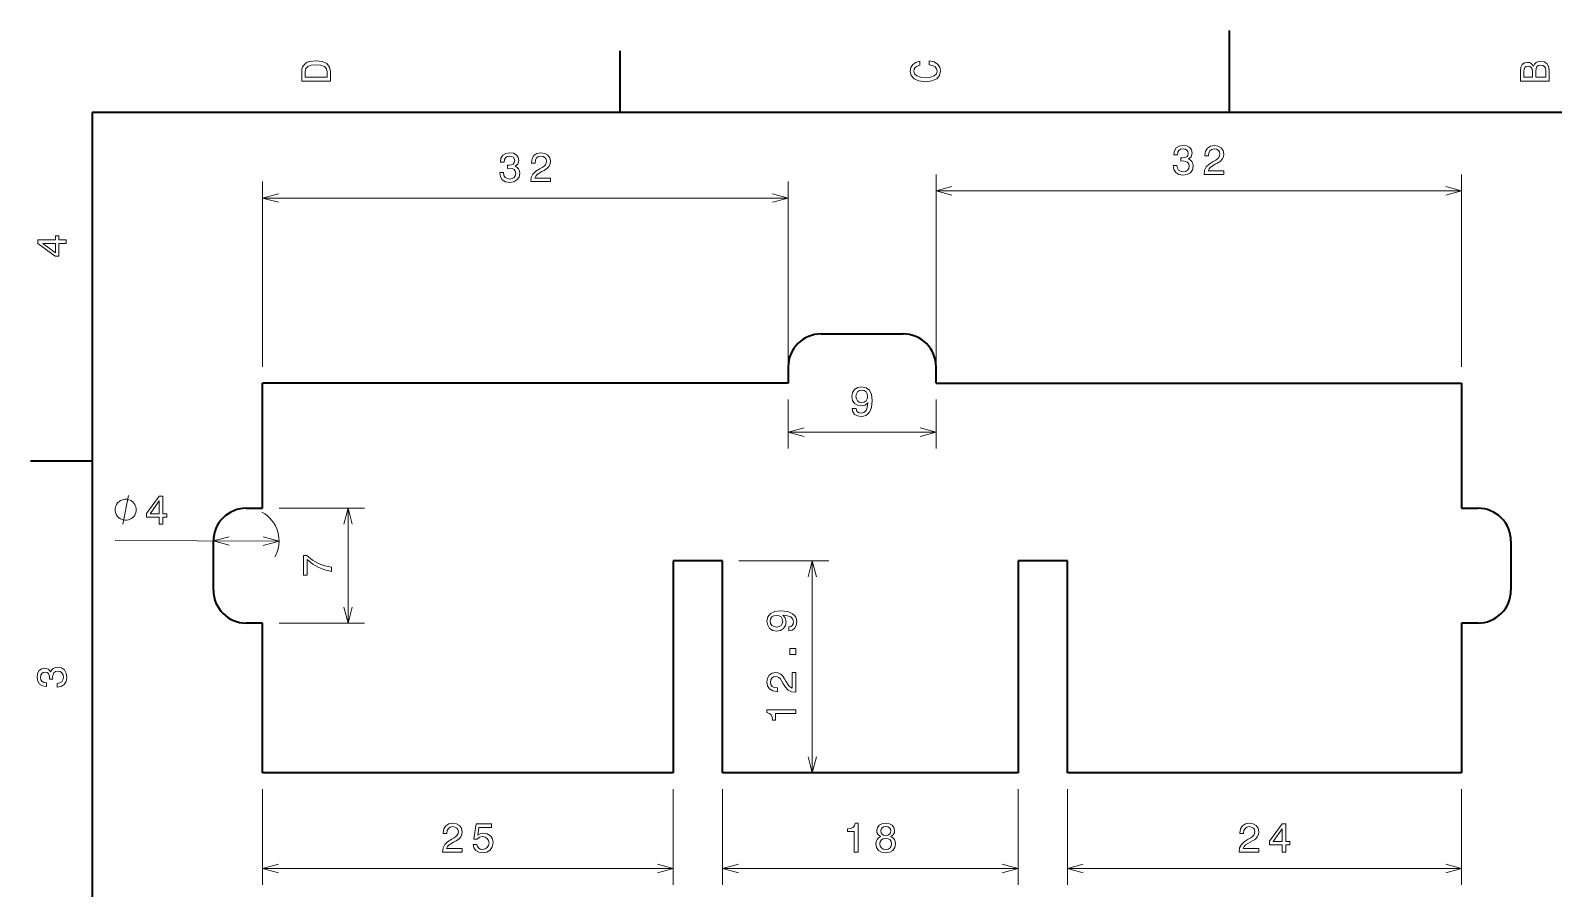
# Model space of a CAD drawing. Extents: x 0 to 297, y 0 to 210.
# Drawn here: x 2.5 to 188, y 105.4 to 210 of the extents above; entities that cross this region are included whole.
import ezdxf

# ---------------------------------------------------------------- set-up
doc = ezdxf.new("R2010")
doc.units = 0

msp = doc.modelspace()

# ---------------------------------------------------------------- linework, layer by layer
at = {"color": 7, "lineweight": 35, "ltscale": 0.25}
for p, q in [((148.5, 200), (148.5, 210)), ((98.775452, 173.018433), (108.775452, 173.018433))]:
    msp.add_line(p, q, dxfattribs=at)
at = {"color": 7, "lineweight": 35, "ltscale": 0.1875}
for p, q in [((74.300003, 200), (74.300003, 207.5)), ((10, 157.5), (2.5, 157.5))]:
    msp.add_line(p, q, dxfattribs=at)
at = {"color": 7, "lineweight": 35}
for p, q in [((287, 200), (10, 200)), ((10, 200), (10, 10)), ((94.775452, 167.018433), (30.775452, 167.018433)), ((112.775452, 167.018433), (176.775452, 167.018433)), ((80.775452, 145.358429), (80.775452, 119.558426)), ((86.775452, 119.558426), (86.775452, 145.358429)), ((122.775452, 145.358429), (122.775452, 119.558426)), ((128.775452, 119.558426), (128.775452, 145.358429)), ((80.775452, 119.558426), (30.775452, 119.558426)), ((122.775452, 119.558426), (86.775452, 119.558426)), ((176.775452, 119.558426), (128.775452, 119.558426))]:
    msp.add_line(p, q, dxfattribs=at)
at = {"color": 7, "lineweight": 13}
for p, q in [((30.775452, 169.018433), (30.775452, 191.574677)), ((94.775452, 169.018433), (94.775452, 191.574677)), ((112.775452, 169.018433), (112.775452, 192.462585)), ((176.775452, 169.018433), (176.775452, 192.462585)), ((30.775452, 189.574677), (94.775452, 189.574677)), ((112.775452, 190.462585), (176.775452, 190.462585)), ((30.775452, 107.88575), (80.775452, 107.88575)), ((86.775452, 107.88575), (122.775452, 107.88575)), ((128.775452, 107.88575), (176.775452, 107.88575))]:
    msp.add_line(p, q, dxfattribs=at)
at = {"color": 7, "lineweight": 35, "ltscale": 0.05}
for p, q in [((94.775452, 169.018433), (94.775452, 167.018433)), ((112.775452, 167.018433), (112.775452, 169.018433)), ((28.775452, 151.788422), (30.775452, 151.788422)), ((176.775452, 151.788422), (178.775452, 151.788422)), ((30.775452, 137.788422), (28.775452, 137.788422)), ((178.775452, 137.788422), (176.775452, 137.788422))]:
    msp.add_line(p, q, dxfattribs=at)
at = {"color": 7, "lineweight": 35, "ltscale": 0.38075}
for p, q in [((30.775452, 151.788422), (30.775452, 167.018433)), ((176.775452, 167.018433), (176.775452, 151.788422))]:
    msp.add_line(p, q, dxfattribs=at)
at = {"color": 8, "lineweight": 13, "ltscale": 0.149035}
for p, q in [((94.775452, 165.018433), (94.775452, 159.057053)), ((112.775452, 165.018433), (112.775452, 159.057053))]:
    msp.add_line(p, q, dxfattribs=at)
at = {"color": 8, "lineweight": 13, "ltscale": 0.45}
msp.add_line((94.775452, 161.057053), (112.775452, 161.057053), dxfattribs=at)
at = {"color": 8, "lineweight": 13, "ltscale": 0.259846}
for p, q in [((32.775452, 151.788422), (43.169312, 151.788422)), ((32.775452, 137.788422), (43.169312, 137.788422))]:
    msp.add_line(p, q, dxfattribs=at)
at = {"color": 8, "lineweight": 13, "ltscale": 0.35}
msp.add_line((41.169312, 137.788422), (41.169312, 151.788422), dxfattribs=at)
at = {"color": 7, "lineweight": 13, "ltscale": 0.499482}
msp.add_line((12.796326, 147.856308), (32.775421, 147.771423), dxfattribs=at)
at = {"color": 7, "lineweight": 35, "ltscale": 0.15}
for p, q in [((24.775452, 141.788422), (24.775452, 147.788422)), ((182.775452, 147.788422), (182.775452, 141.788422)), ((86.775452, 145.358429), (80.775452, 145.358429)), ((128.775452, 145.358429), (122.775452, 145.358429))]:
    msp.add_line(p, q, dxfattribs=at)
at = {"color": 8, "lineweight": 13, "ltscale": 0.27326}
for p, q in [((88.775452, 145.358429), (99.705841, 145.358429)), ((88.775452, 119.558426), (99.705841, 119.558426))]:
    msp.add_line(p, q, dxfattribs=at)
at = {"color": 8, "lineweight": 13}
msp.add_line((97.705841, 119.558426), (97.705841, 145.358429), dxfattribs=at)
at = {"color": 7, "lineweight": 35, "ltscale": 0.45575}
for p, q in [((30.775452, 119.558426), (30.775452, 137.788422)), ((176.775452, 137.788422), (176.775452, 119.558426))]:
    msp.add_line(p, q, dxfattribs=at)
at = {"color": 7, "lineweight": 13, "ltscale": 0.291817}
for p, q in [((30.775452, 117.558426), (30.775452, 105.88575)), ((80.775452, 117.558426), (80.775452, 105.88575)), ((86.775452, 117.558426), (86.775452, 105.88575)), ((122.775452, 117.558426), (122.775452, 105.88575)), ((128.775452, 117.558426), (128.775452, 105.88575)), ((176.775452, 117.558426), (176.775452, 105.88575))]:
    msp.add_line(p, q, dxfattribs=at)
at = {"color": 7, "lineweight": 13}
for points in [[(35.533215, 204.994965), (35.533215, 203.829971), (39.033215, 203.829971), (39.033215, 204.994965), (38.922264, 205.544678), (38.584366, 205.953171), (38.034657, 206.205338), (37.283215, 206.296112), (36.516644, 206.215424), (36.21405, 206.114563), (35.971977, 205.973343), (35.644165, 205.56485), (35.563473, 205.297562)], [(111.93206, 205.817017), (112.35569, 205.716141), (112.658287, 205.549713), (112.844887, 205.317734), (112.905403, 205.045395), (112.814629, 204.71759), (112.54229, 204.460388), (112.098488, 204.28891), (111.483215, 204.233429), (110.872986, 204.28891), (110.424141, 204.455338), (110.151802, 204.71254), (110.055984, 205.045395), (110.106415, 205.287476), (110.247627, 205.494247), (110.474571, 205.655624), (110.787247, 205.766571), (110.787247, 206.245682), (110.308144, 206.094391), (109.94503, 205.832138), (109.718086, 205.474075), (109.637398, 205.045395), (109.763474, 204.510818), (110.116501, 204.10231), (110.696472, 203.840057), (111.483215, 203.749283), (112.269958, 203.840057), (112.84993, 204.10231), (113.208, 204.510818), (113.329041, 205.045395), (113.233215, 205.51442), (112.965927, 205.892654), (112.527161, 206.159943), (111.93206, 206.301163)], [(185.542007, 205.630417), (185.249496, 205.983429), (185.052811, 206.074219), (184.81073, 206.104477), (184.432495, 206.03891), (184.160156, 205.842224), (183.993729, 205.524506), (183.933212, 205.080704), (183.933212, 203.835022), (187.433212, 203.835022), (187.433212, 205.151306), (187.36261, 205.620331), (187.155838, 205.968307), (186.828018, 206.185165), (186.384216, 206.260818), (186.08667, 206.215424), (185.839554, 206.094391), (185.65799, 205.897705)], [(35.951801, 204.959656), (36.027451, 205.342941), (36.259438, 205.605194), (36.672985, 205.761536), (37.283215, 205.811966), (37.873272, 205.756485), (38.286816, 205.600143), (38.533936, 205.332855), (38.614628, 204.959656), (38.614628, 204.298996), (35.951801, 204.298996)], [(185.385666, 204.984879), (185.385666, 204.298996), (184.351807, 204.298996), (184.351807, 205.025223), (184.382065, 205.297562), (184.472839, 205.489197), (184.629181, 205.605194), (184.86116, 205.645538), (185.093155, 205.600143), (185.254532, 205.479111), (185.355408, 205.272339)], [(187.014618, 205.095825), (187.014618, 204.298996), (185.809296, 204.298996), (185.809296, 205.050446), (185.844589, 205.368164), (185.9505, 205.595108), (186.132065, 205.731277), (186.394302, 205.776657), (186.671692, 205.731277), (186.863327, 205.605194), (186.979324, 205.393372)], [(59.636551, 192.674103), (59.636551, 192.638794), (59.717239, 192.154648), (59.954269, 191.791534), (60.327469, 191.55954), (60.821716, 191.473816), (61.346207, 191.55954), (61.739578, 191.781448), (61.991745, 192.134476), (62.08252, 192.588364), (62.042175, 192.885925), (61.931229, 193.127991), (61.749664, 193.31459), (61.507584, 193.45076), (61.835403, 193.723083), (61.951401, 194.156799), (61.875748, 194.550171), (61.65889, 194.847733), (61.305862, 195.034332), (60.821716, 195.099884), (60.367828, 195.019196), (60.019836, 194.797302), (59.792892, 194.444275), (59.717239, 193.97525), (59.717239, 193.939941), (60.166092, 193.939941), (60.206436, 194.262726), (60.337555, 194.494705), (60.549377, 194.635925), (60.846924, 194.68634), (61.109177, 194.645996), (61.300812, 194.5401), (61.416809, 194.368622), (61.462204, 194.136627), (61.416809, 193.889526), (61.295776, 193.723083), (61.083954, 193.622223), (60.796494, 193.591965), (60.599808, 193.597015), (60.599808, 193.198593), (60.846924, 193.208679), (61.164658, 193.1633), (61.401688, 193.042267), (61.542892, 192.845581), (61.593323, 192.588364), (61.537857, 192.295868), (61.391602, 192.07901), (61.159607, 191.942841), (60.851974, 191.897446), (60.534241, 191.947876), (60.302261, 192.099182), (60.156006, 192.341248), (60.100525, 192.674103)], [(63.412918, 191.574677), (65.818542, 191.574677), (65.818542, 192.008392), (63.917252, 192.008392), (64.023148, 192.245422), (64.204712, 192.442108), (64.764511, 192.800171), (65.062057, 192.951477), (65.394913, 193.168335), (65.631943, 193.420502), (65.768112, 193.718048), (65.818542, 194.055939), (65.732803, 194.479584), (65.495773, 194.812439), (65.13266, 195.024246), (64.663635, 195.099884), (64.179489, 195.01416), (63.81134, 194.77713), (63.57431, 194.398895), (63.493607, 193.899597), (63.493607, 193.82901), (63.952545, 193.82901), (63.952545, 193.869354), (63.99794, 194.21228), (64.134109, 194.464447), (64.350967, 194.625824), (64.638428, 194.681305), (64.930939, 194.630875), (65.147797, 194.504791), (65.289001, 194.308105), (65.339432, 194.060989), (65.304138, 193.82901), (65.208313, 193.632324), (65.046921, 193.460846), (64.825027, 193.30954), (64.527481, 193.148163), (64.033234, 192.83548), (63.685257, 192.502625), (63.478485, 192.099182), (63.412918, 191.589813)], [(141.636566, 193.562012), (141.636566, 193.526703), (141.717255, 193.042557), (141.954285, 192.679443), (142.327484, 192.447449), (142.821716, 192.361725), (143.346222, 192.447449), (143.739594, 192.669357), (143.99173, 193.022385), (144.08252, 193.476273), (144.042175, 193.773834), (143.931213, 194.0159), (143.749664, 194.202499), (143.507599, 194.338669), (143.835388, 194.610992), (143.951385, 195.044708), (143.875732, 195.43808), (143.658875, 195.735641), (143.305847, 195.922241), (142.821716, 195.987793), (142.367828, 195.907104), (142.019836, 195.685211), (141.792908, 195.332184), (141.717255, 194.863159), (141.717255, 194.82785), (142.166077, 194.82785), (142.206451, 195.150635), (142.337555, 195.382614), (142.549377, 195.523834), (142.846924, 195.574249), (143.109161, 195.533905), (143.300812, 195.428009), (143.416809, 195.256531), (143.462189, 195.024536), (143.416809, 194.777435), (143.295776, 194.610992), (143.083954, 194.510132), (142.796509, 194.479874), (142.599823, 194.484924), (142.599823, 194.086502), (142.846924, 194.096588), (143.164642, 194.051208), (143.401672, 193.930176), (143.542908, 193.73349), (143.593323, 193.476273), (143.537842, 193.183777), (143.391602, 192.966919), (143.159607, 192.83075), (142.851959, 192.785355), (142.534241, 192.835785), (142.302246, 192.987091), (142.156006, 193.229156), (142.100525, 193.562012)], [(145.412933, 192.462585), (147.818542, 192.462585), (147.818542, 192.896301), (145.917236, 192.896301), (146.023163, 193.133331), (146.204712, 193.330017), (146.764496, 193.68808), (147.062042, 193.839386), (147.394897, 194.056244), (147.631927, 194.308411), (147.768097, 194.605957), (147.818542, 194.943848), (147.732819, 195.367493), (147.495789, 195.700348), (147.13266, 195.912155), (146.663635, 195.987793), (146.179504, 195.902069), (145.81134, 195.665039), (145.57431, 195.286804), (145.493622, 194.787506), (145.493622, 194.716919), (145.952545, 194.716919), (145.952545, 194.757263), (145.997925, 195.100189), (146.134094, 195.352356), (146.350952, 195.513733), (146.638428, 195.569214), (146.930939, 195.518784), (147.147797, 195.3927), (147.289001, 195.196014), (147.339447, 194.948898), (147.304138, 194.716919), (147.208313, 194.520233), (147.046936, 194.348755), (146.825012, 194.197449), (146.527466, 194.036072), (146.033234, 193.723389), (145.685242, 193.390533), (145.478485, 192.987091), (145.412933, 192.477722)], [(6.833213, 184.02739), (6.833213, 184.481277), (5.965778, 184.481277), (5.965778, 184.98056), (5.56232, 184.98056), (5.56232, 184.481277), (3.408862, 184.481277), (3.408862, 184.022339), (5.521974, 182.489197), (5.965778, 182.489197), (5.965778, 184.02739)], [(5.56232, 182.912827), (3.993876, 184.02739), (5.56232, 184.02739)], [(15.378906, 151.595367), (15.37941, 151.712036), (15.322067, 151.945618), (15.264465, 152.120865), (15.206635, 152.237778), (15.090714, 152.413269), (14.916458, 152.58902), (14.741959, 152.706421), (14.625534, 152.765259), (14.45079, 152.824326), (14.217697, 152.883652), (14.101044, 152.884155), (13.984375, 152.884644), (13.750793, 152.827301), (13.575546, 152.769714), (13.458633, 152.711884), (13.283142, 152.595947), (13.107391, 152.421692), (12.98999, 152.247192), (12.931152, 152.130783), (12.872086, 151.956024), (12.812759, 151.722946), (12.812271, 151.606277), (12.811768, 151.489609), (12.86911, 151.256042), (12.926697, 151.08078), (12.984543, 150.963867), (13.100464, 150.788376), (13.274719, 150.61264), (13.449219, 150.495224), (13.565628, 150.436401), (13.740387, 150.377319), (13.973465, 150.317993), (14.090134, 150.317505), (14.206802, 150.317017), (14.440384, 150.374359), (14.615631, 150.431946), (14.732544, 150.489777), (14.908035, 150.605698), (15.083771, 150.779953), (15.201187, 150.954453), (15.26001, 151.070877), (15.319092, 151.245621), (15.378418, 151.478699)], [(18.166824, 149.833511), (18.620697, 149.831589), (18.62439, 150.699005), (19.123657, 150.696899), (19.125381, 151.100342), (18.626099, 151.102463), (18.635254, 153.255905), (18.176331, 153.257858), (16.634216, 151.151276), (16.632339, 150.707474), (18.170502, 150.700943)], [(17.057678, 151.109131), (18.178879, 152.672821), (18.172211, 151.104401)], [(5.73379, 129.979111), (5.769093, 129.979111), (6.253242, 130.059799), (6.616354, 130.296829), (6.848343, 130.670029), (6.934078, 131.164276), (6.848343, 131.688766), (6.626441, 132.082138), (6.273415, 132.334305), (5.819525, 132.425079), (5.521974, 132.384735), (5.279899, 132.273788), (5.0933, 132.092224), (4.957133, 131.850143), (4.684798, 132.177963), (4.251081, 132.293961), (3.857709, 132.218307), (3.560158, 132.00145), (3.373559, 131.648422), (3.307997, 131.164276), (3.388689, 130.710388), (3.610591, 130.362396), (3.963617, 130.135452), (4.432637, 130.059799), (4.46794, 130.059799), (4.46794, 130.508652), (4.145173, 130.548996), (3.913184, 130.680115), (3.771974, 130.891937), (3.721542, 131.189484), (3.761888, 131.451736), (3.867795, 131.643372), (4.039265, 131.759369), (4.271254, 131.804764), (4.518372, 131.759369), (4.684798, 131.638336), (4.785663, 131.426514), (4.815922, 131.139053), (4.810879, 130.942368), (5.209294, 130.942368), (5.199208, 131.189484), (5.244596, 131.507217), (5.365634, 131.744247), (5.56232, 131.885452), (5.819525, 131.935883), (6.112032, 131.880417), (6.328891, 131.734161), (6.465058, 131.502167), (6.510447, 131.194534), (6.460014, 130.876801), (6.308718, 130.644821), (6.066643, 130.498566), (5.73379, 130.443085)], [(52.676895, 109.88575), (55.08252, 109.88575), (55.08252, 110.319466), (53.181229, 110.319466), (53.287125, 110.556503), (53.468689, 110.753189), (54.028488, 111.111252), (54.326035, 111.26255), (54.65889, 111.479408), (54.89592, 111.731567), (55.032089, 112.029121), (55.08252, 112.36702), (54.99678, 112.790649), (54.75975, 113.123505), (54.396637, 113.33532), (53.927612, 113.410965), (53.443466, 113.325233), (53.075317, 113.088196), (52.838287, 112.709961), (52.757584, 112.210678), (52.757584, 112.140076), (53.216522, 112.140076), (53.216522, 112.18042), (53.261917, 112.523361), (53.398087, 112.77552), (53.614944, 112.936905), (53.902405, 112.992378), (54.194916, 112.941948), (54.411774, 112.815865), (54.552979, 112.619179), (54.603409, 112.372063), (54.568115, 112.140076), (54.47229, 111.94339), (54.310898, 111.771919), (54.089005, 111.620621), (53.791458, 111.459236), (53.297211, 111.146561), (52.949234, 110.813705), (52.742462, 110.410248), (52.676895, 109.900879)], [(56.392746, 110.798576), (56.503693, 110.385033), (56.750824, 110.062263), (57.113937, 109.860535), (57.577911, 109.784882), (58.08728, 109.875664), (58.485687, 110.12278), (58.737854, 110.516151), (58.833664, 111.020477), (58.74794, 111.489494), (58.505859, 111.857651), (58.127625, 112.094681), (57.638428, 112.18042), (57.260178, 112.119904), (56.967682, 111.953476), (57.108887, 112.896561), (58.642029, 112.896561), (58.642029, 113.310104), (56.770996, 113.310104), (56.493607, 111.454193), (56.897064, 111.454193), (57.189575, 111.691223), (57.562775, 111.776962), (57.885544, 111.721481), (58.13266, 111.560104), (58.289001, 111.312981), (58.344482, 110.995262), (58.289001, 110.677536), (58.127625, 110.43042), (57.880508, 110.274078), (57.562775, 110.218605), (57.295486, 110.253906), (57.088715, 110.369904), (56.937424, 110.551453), (56.861771, 110.798576)], [(102.816666, 109.88575), (103.275604, 109.88575), (103.275604, 113.410965), (102.932663, 113.410965), (102.841888, 113.103333), (102.660324, 112.896561), (102.38295, 112.77552), (101.999664, 112.735176), (101.999664, 112.377106), (102.816666, 112.377106)], [(106.018112, 111.771919), (105.76091, 111.630707), (105.584396, 111.434021), (105.473434, 111.186905), (105.438141, 110.889351), (105.518829, 110.440506), (105.750824, 110.092522), (106.129059, 109.870621), (106.643463, 109.784882), (107.152832, 109.870621), (107.531082, 110.092522), (107.763062, 110.440506), (107.848801, 110.889351), (107.808456, 111.186905), (107.702545, 111.434021), (107.520996, 111.630707), (107.268829, 111.771919), (107.470566, 111.892952), (107.611771, 112.05938), (107.69751, 112.261108), (107.727768, 112.508224), (107.647064, 112.866295), (107.435257, 113.153763), (107.092316, 113.340363), (106.643463, 113.410965), (106.189575, 113.340363), (105.846634, 113.153763), (105.629776, 112.866295), (105.554138, 112.508224), (105.579346, 112.261108), (105.665085, 112.05938)], [(149.67691, 109.88575), (152.08252, 109.88575), (152.08252, 110.319466), (150.181213, 110.319466), (150.28714, 110.556503), (150.468689, 110.753189), (151.028473, 111.111252), (151.326019, 111.26255), (151.658875, 111.479408), (151.895905, 111.731567), (152.032074, 112.029121), (152.08252, 112.36702), (151.996796, 112.790649), (151.759766, 113.123505), (151.396637, 113.33532), (150.927612, 113.410965), (150.443481, 113.325233), (150.075317, 113.088196), (149.838287, 112.709961), (149.757599, 112.210678), (149.757599, 112.140076), (150.216522, 112.140076), (150.216522, 112.18042), (150.261902, 112.523361), (150.398071, 112.77552), (150.614929, 112.936905), (150.902405, 112.992378), (151.194916, 112.941948), (151.411774, 112.815865), (151.552979, 112.619179), (151.603424, 112.372063), (151.568115, 112.140076), (151.47229, 111.94339), (151.310913, 111.771919), (151.088989, 111.620621), (150.791443, 111.459236), (150.297211, 111.146561), (149.949219, 110.813705), (149.742462, 110.410248), (149.67691, 109.900879)], [(154.920837, 109.88575), (155.374725, 109.88575), (155.374725, 110.753189), (155.874023, 110.753189), (155.874023, 111.156647), (155.374725, 111.156647), (155.374725, 113.310104), (154.915802, 113.310104), (153.38266, 111.196991), (153.38266, 110.753189), (154.920837, 110.753189)], [(105.922287, 110.899437), (105.967682, 111.166733), (106.113937, 111.368462), (106.340881, 111.49958), (106.643463, 111.544968), (106.941025, 111.49958), (107.167969, 111.368462), (107.314224, 111.166733), (107.364655, 110.899437), (107.314224, 110.611977), (107.167969, 110.395119), (106.941025, 110.253906), (106.643463, 110.208519), (106.340881, 110.253906), (106.113937, 110.395119), (105.967682, 110.611977)], [(106.033234, 112.46788), (106.073578, 112.689781), (106.194626, 112.861252), (106.386261, 112.967163), (106.643463, 113.007507), (106.89563, 112.967163), (107.08728, 112.861252), (107.208313, 112.689781), (107.253693, 112.46788), (107.208313, 112.240936), (107.08728, 112.064423), (106.89563, 111.948433), (106.643463, 111.913124), (106.386261, 111.953476), (106.194626, 112.064423), (106.073578, 112.240936)], [(153.806305, 111.156647), (154.920837, 112.72509), (154.920837, 111.156647)]]:
    msp.add_lwpolyline(points, close=True, dxfattribs=at)
for points in [[(32.707306, 190.092316), (30.775452, 189.574677), (32.707306, 189.057037)], [(92.843597, 189.057037), (94.775452, 189.574677), (92.843597, 190.092316)], [(114.707306, 190.980225), (112.775452, 190.462585), (114.707306, 189.944946)], [(174.843597, 189.944946), (176.775452, 190.462585), (174.843597, 190.980225)], [(13.738159, 149.852325), (14.453018, 153.349319)], [(26.709518, 148.31485), (24.775482, 147.80542), (26.705124, 147.279572)], [(30.841385, 147.261993), (32.775421, 147.771423), (30.845779, 148.297272)], [(32.707306, 108.403389), (30.775452, 107.88575), (32.707306, 107.368111)], [(78.843597, 107.368111), (80.775452, 107.88575), (78.843597, 108.403389)], [(88.707306, 108.403389), (86.775452, 107.88575), (88.707306, 107.368111)], [(120.843597, 107.368111), (122.775452, 107.88575), (120.843597, 108.403389)], [(130.707306, 108.403389), (128.775452, 107.88575), (130.707306, 107.368111)], [(174.843597, 107.368111), (176.775452, 107.88575), (174.843597, 108.403389)]]:
    msp.add_lwpolyline(points, dxfattribs=at)
at = {"color": 8, "lineweight": 13}
for points in [[(102.565079, 163.924484), (102.640732, 163.526062), (102.85759, 163.218445), (103.200531, 163.026794), (103.654419, 162.956177), (103.951965, 162.991486), (104.219269, 163.082275), (104.446213, 163.238617), (104.637848, 163.46051), (104.789154, 163.737885), (104.900101, 164.080826), (104.965652, 164.474197), (104.990875, 164.928101), (104.905136, 165.639191), (104.65802, 166.15863), (104.264648, 166.471313), (103.725021, 166.582275), (103.230789, 166.491486), (102.85759, 166.24942), (102.615509, 165.876221), (102.534821, 165.407196), (102.615509, 164.92305), (102.852554, 164.554901), (103.205566, 164.322906), (103.654419, 164.247253), (104.128479, 164.343079), (104.486557, 164.63559), (104.405869, 164.075775), (104.244476, 163.677368), (103.99736, 163.440338), (103.65947, 163.364685), (103.397217, 163.399994), (103.205566, 163.510941), (103.079498, 163.687454), (103.029053, 163.924484)], [(103.024017, 165.412231), (103.074448, 165.724915), (103.215652, 165.972046), (103.437561, 166.128387), (103.725021, 166.183853), (104.022583, 166.128387), (104.249527, 165.972046), (104.390732, 165.729965), (104.446213, 165.417282), (104.390732, 165.099564), (104.249527, 164.862518), (104.017532, 164.716278), (103.7099, 164.665833), (103.432526, 164.716278), (103.215652, 164.862518), (103.074448, 165.094513)], [(39.169312, 144.087402), (39.169312, 144.596771), (38.337173, 144.763199), (37.560516, 145.05571), (36.83934, 145.469254), (36.163544, 146.008881), (35.744965, 146.008881), (35.744965, 143.608307), (36.203888, 143.608307), (36.203888, 145.524734), (36.884735, 144.969971), (37.595825, 144.551392), (38.35231, 144.258881)], [(94.838409, 136.852081), (95.236816, 136.927734), (95.544464, 137.144592), (95.736099, 137.487534), (95.806702, 137.941422), (95.771408, 138.238968), (95.680618, 138.506256), (95.524292, 138.733215), (95.302383, 138.92485), (95.025009, 139.076141), (94.682068, 139.187103), (94.288696, 139.252655), (93.834808, 139.277878), (93.123703, 139.192139), (92.604263, 138.945023), (92.29158, 138.551651), (92.180618, 138.012024), (92.271408, 137.517792), (92.513474, 137.144592), (92.886673, 136.902512), (93.355698, 136.821823), (93.839844, 136.902512), (94.208008, 137.139542), (94.439987, 137.492569), (94.51564, 137.941422), (94.419815, 138.415482), (94.127304, 138.77356), (94.687103, 138.692856), (95.085526, 138.531479), (95.322556, 138.284363), (95.398209, 137.946457), (95.3629, 137.684219), (95.251953, 137.492569), (95.075439, 137.366486), (94.838409, 137.316055)], [(93.350647, 137.31102), (93.037979, 137.36145), (92.790863, 137.502655), (92.634521, 137.724564), (92.579041, 138.012024), (92.634521, 138.30957), (92.790863, 138.536514), (93.032928, 138.677734), (93.345612, 138.733215), (93.66333, 138.677734), (93.90036, 138.536514), (94.046616, 138.304535), (94.097046, 137.996887), (94.046616, 137.719513), (93.90036, 137.502655), (93.668381, 137.36145)], [(95.705841, 133.978455), (95.705841, 134.674408), (94.954407, 134.674408), (94.954407, 133.978455)], [(95.705841, 129.359863), (95.705841, 131.765472), (95.272125, 131.765472), (95.272125, 129.864182), (95.035095, 129.970093), (94.838409, 130.151642), (94.480331, 130.711441), (94.329041, 131.009003), (94.112183, 131.341858), (93.860016, 131.578888), (93.562469, 131.715057), (93.224579, 131.765472), (92.800949, 131.679749), (92.468094, 131.442719), (92.256271, 131.079605), (92.180618, 130.61058), (92.266357, 130.126434), (92.503387, 129.75827), (92.881638, 129.52124), (93.38092, 129.440552), (93.451523, 129.440552), (93.451523, 129.89949), (93.411179, 129.89949), (93.068237, 129.94487), (92.816071, 130.081039), (92.654694, 130.297897), (92.599213, 130.585358), (92.649643, 130.877869), (92.775726, 131.094727), (92.972412, 131.235947), (93.219528, 131.286377), (93.451523, 131.251068), (93.648209, 131.155243), (93.819672, 130.993866), (93.970978, 130.771973), (94.132355, 130.474411), (94.445038, 129.980179), (94.777893, 129.632202), (95.181351, 129.425415), (95.690704, 129.359863)], [(95.705841, 126.763611), (95.705841, 127.222542), (92.180618, 127.222542), (92.180618, 126.879601), (92.488266, 126.788826), (92.695038, 126.607269), (92.816071, 126.329887), (92.856415, 125.946609), (93.214493, 125.946609), (93.214493, 126.763611)]]:
    msp.add_lwpolyline(points, close=True, dxfattribs=at)
for points in [[(96.707306, 161.574692), (94.775452, 161.057053), (96.707306, 160.539413)], [(110.843597, 160.539413), (112.775452, 161.057053), (110.843597, 161.574692)], [(41.686951, 149.856567), (41.169312, 151.788422), (40.651672, 149.856567)], [(98.22348, 143.426575), (97.705841, 145.358429), (97.188202, 143.426575)], [(40.651672, 139.720276), (41.169312, 137.788422), (41.686951, 139.720276)], [(97.188202, 121.490273), (97.705841, 119.558426), (98.22348, 121.490273)]]:
    msp.add_lwpolyline(points, dxfattribs=at)
at = {"color": 7, "lineweight": 35}
for centre, start, end in [((98.775452, 169.018433), 90.000003, 180.000005), ((108.775452, 169.018433), 0, 90.000003), ((28.775452, 147.788422), 90.000003, 180.000005), ((178.775452, 147.788422), 0, 90.000003), ((28.775452, 141.788422), 180.000005, 269.999997), ((178.775452, 141.788422), 269.999997, 360)]:
    msp.add_arc(centre, 4, start, end, dxfattribs=at)
at = {"color": 7, "lineweight": 13}
msp.add_arc((28.775452, 147.788422), 4, 331.108693, 61.352099, dxfattribs=at)

doc.saveas('drawing.dxf')
